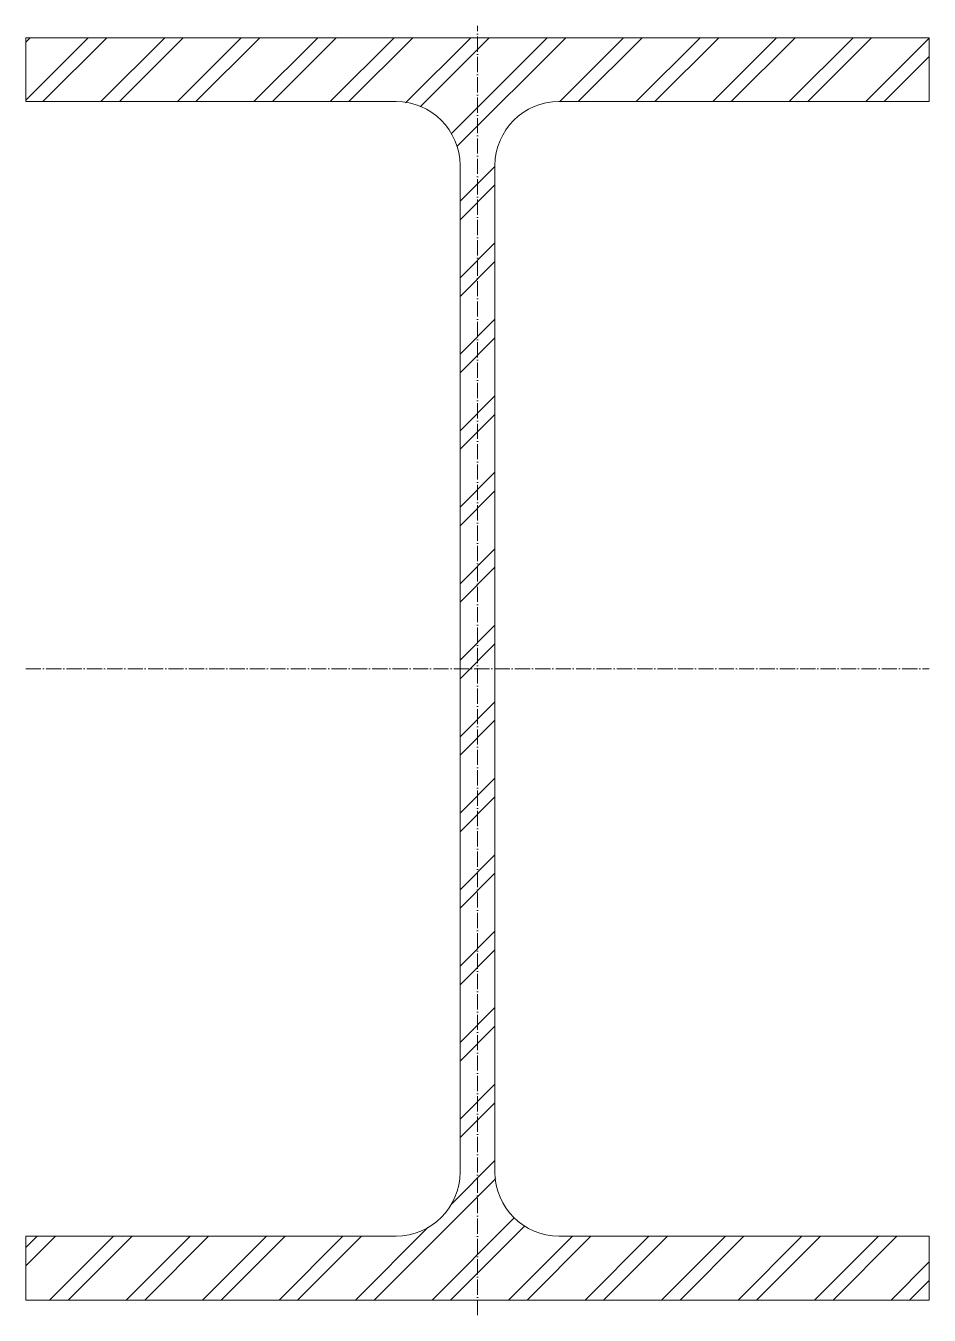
# Model space of a CAD drawing. Header units: metres. Extents: x -149 to 149, y -213 to 211.
import ezdxf

# ---------------------------------------------------------------- set-up
doc = ezdxf.new("R2010")
doc.units = ezdxf.units.M
doc.linetypes.add('MV_hartlijn_staal', pattern=[6.6, 5, -0.8, 0, -0.8])
doc.layers.add('A-DETL-GENF', color=92, linetype='Continuous', lineweight=18)

# ---------------------------------------------------------------- blocks, each defined once
blk = doc.blocks.new('28 Staalprofielen DIN_DIE_DILl 2d - DIE42_5-4447741-00_0 Basismaterialen')
at = {"layer": 'A-DETL-GENF', "lineweight": 13}
h = blk.add_hatch(dxfattribs=at)
h.set_pattern_fill('FP_521', color=256, style=0, pattern_type=2)
h.set_pattern_definition([(225, (849.731, 4095.892), (12.57236, -12.57236), []), (225, (849.731, 4076.842), (12.57236, -12.57236), [])])
h.paths.add_polyline_path([(-148.5, 207.5), (-148.5, 186.5), (-26.75, 186.5), (-21.31, 185.78), (-16.25, 183.69), (-11.9, 180.35), (-8.56, 176), (-6.47, 170.94), (-5.75, 165.5), (-5.75, -165.5), (-6.47, -170.94), (-8.56, -176), (-11.9, -180.35), (-16.25, -183.69), (-21.31, -185.78), (-26.75, -186.5), (-148.5, -186.5), (-148.5, -207.5), (148.5, -207.5), (148.5, -186.5), (26.75, -186.5), (21.31, -185.78), (16.25, -183.69), (11.9, -180.35), (8.56, -176), (6.47, -170.94), (5.75, -165.5), (5.75, 165.5), (6.47, 170.94), (8.56, 176), (11.9, 180.35), (16.25, 183.69), (21.31, 185.78), (26.75, 186.5), (148.5, 186.5), (148.5, 207.5)])
at = {"layer": 'A-DETL-GENF', "linetype": 'MV_hartlijn_staal', "lineweight": 13}
for p, q in [((0, -212.5), (0, 211.42)), ((-148.5, 0), (148.5, 0))]:
    blk.add_line(p, q, dxfattribs=at)
at = {"layer": 'A-DETL-GENF'}
for p, q in [((148.5, 207.5), (-148.5, 207.5)), ((-148.5, 207.5), (-148.5, 186.5)), ((148.5, 207.5), (-148.5, 207.5)), ((-148.5, 207.5), (-148.5, 186.5)), ((148.5, 186.5), (148.5, 207.5)), ((148.5, 207.5), (148.5, 186.5)), ((-148.5, 186.5), (-26.75, 186.5)), ((-148.5, 186.5), (-26.75, 186.5)), ((26.75, 186.5), (148.5, 186.5)), ((148.5, 186.5), (26.75, 186.5)), ((-5.75, 165.5), (-5.75, -165.5)), ((-5.75, -165.5), (-5.75, 165.5)), ((5.75, -165.5), (5.75, 165.5)), ((5.75, -165.5), (5.75, 165.5)), ((-26.75, -186.5), (-148.5, -186.5)), ((-148.5, -186.5), (-148.5, -207.5)), ((-148.5, -207.5), (-148.5, -186.5)), ((-148.5, -186.5), (-26.75, -186.5)), ((148.5, -186.5), (26.75, -186.5)), ((148.5, -186.5), (26.75, -186.5)), ((148.5, -207.5), (148.5, -186.5)), ((148.5, -207.5), (148.5, -186.5)), ((-148.5, -207.5), (148.5, -207.5)), ((148.5, -207.5), (-148.5, -207.5))]:
    blk.add_line(p, q, dxfattribs=at)
for centre, start, end in [((-26.75, 165.5), 360, 90), ((-26.75, 165.5), 360, 90), ((26.75, 165.5), 90, 180), ((26.75, 165.5), 90, 180), ((-26.75, -165.5), 270, 360), ((-26.75, -165.5), 270, 0), ((26.75, -165.5), 180, 270), ((26.75, -165.5), 180, 270)]:
    blk.add_arc(centre, 21, start, end, dxfattribs=at)

msp = doc.modelspace()

# ---------------------------------------------------------------- block references
msp.add_blockref('28 Staalprofielen DIN_DIE_DILl 2d - DIE42_5-4447741-00_0 Basismaterialen', (0, 0))

doc.saveas('drawing.dxf')
